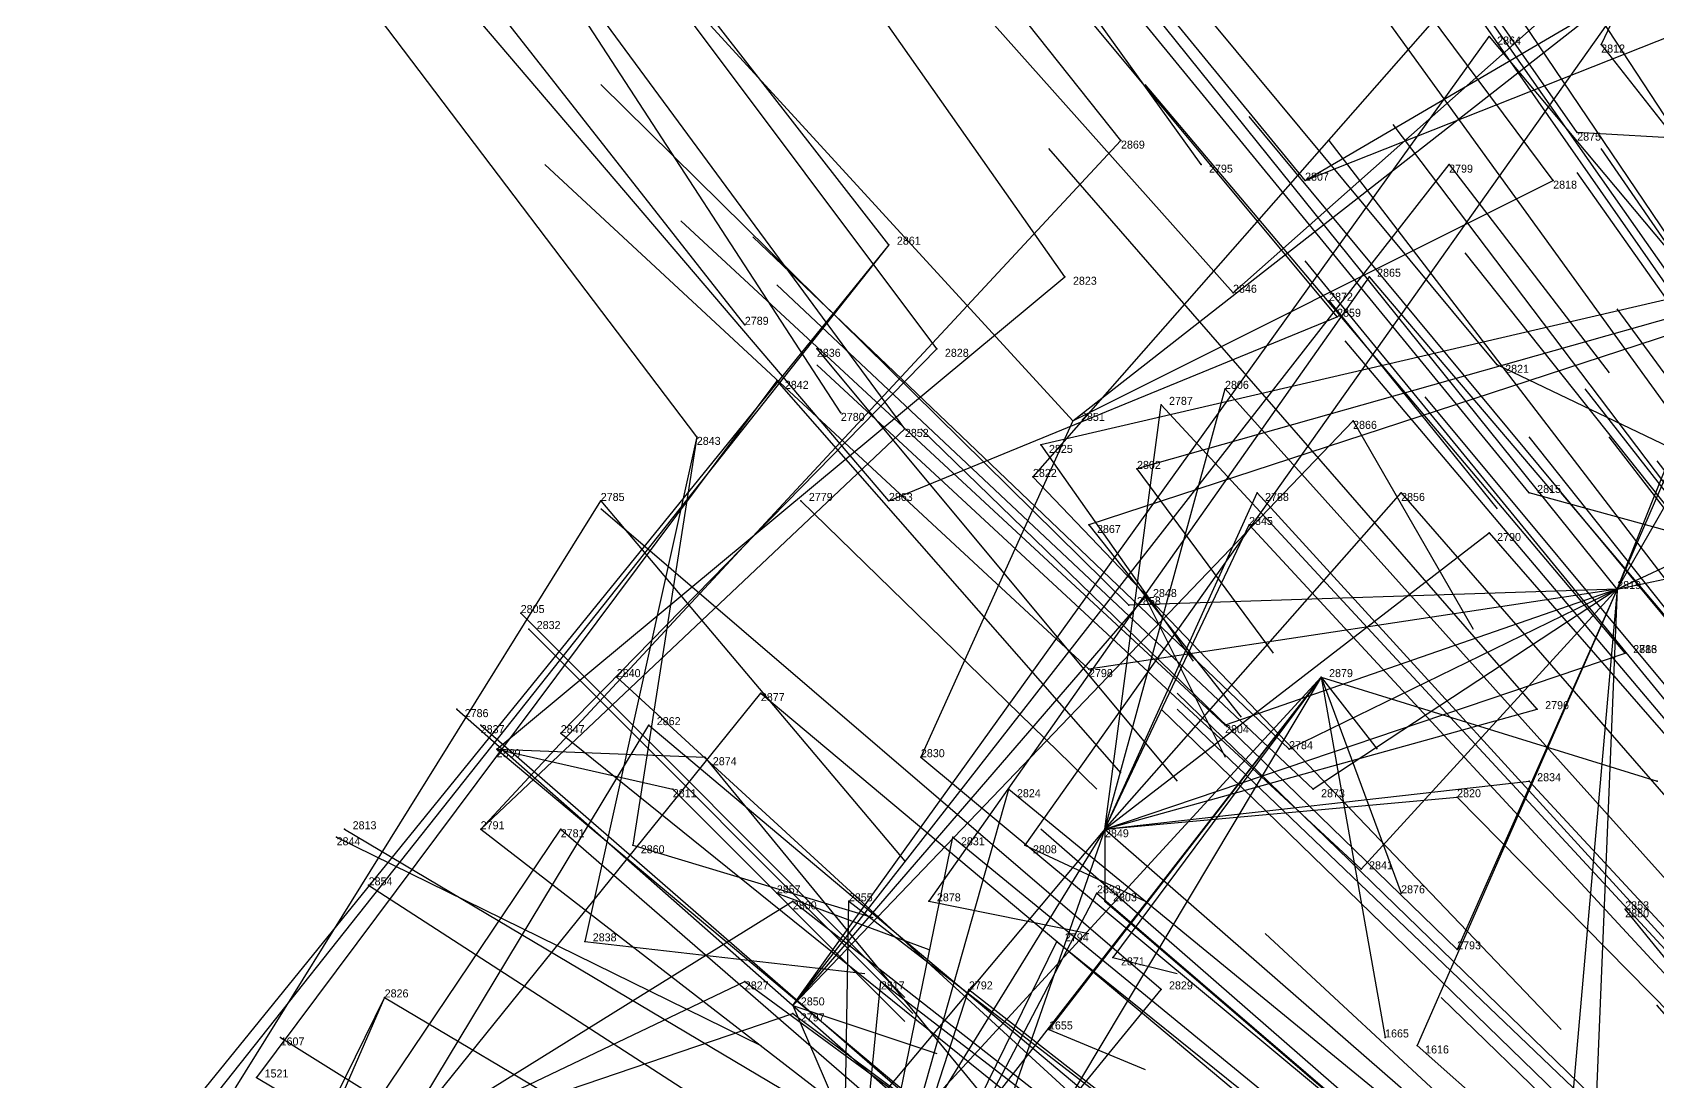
# Model space of a CAD drawing. Extents: x -0.5 to 0.59, y -0.5 to 0.58.
# Drawn here: x -0.452 to -0.249, y 0.2485 to 0.3795 of the extents above; entities that cross this region are included whole.
import ezdxf

# ---------------------------------------------------------------- set-up
doc = ezdxf.new("R2010")
doc.units = 0
for name, color, linetype in [('Facilities', 3, 'CONTINUOUS'), ('Facilities_lines', 3, 'CONTINUOUS'), ('Normals', 1, 'CONTINUOUS'), ('Source_points', 5, 'CONTINUOUS'), ('Text', 3, 'CONTINUOUS')]:
    doc.layers.add(name, color=color, linetype=linetype)

msp = doc.modelspace()

# ---------------------------------------------------------------- linework, layer by layer
at = {"layer": 'Facilities', "color": 3}
for p in [(-0.306, 0.363, -1.186), (-0.293, 0.361, -1.163), (-0.345, 0.353, -1.234), (-0.285, 0.349, -1.25), (-0.29, 0.346, -1.25), (-0.363, 0.343, -1.249), (-0.354, 0.34, -1.25), (-0.359, 0.336, -1.25), (-0.351, 0.332, -1.207), (-0.322, 0.331, -1.155), (-0.369, 0.329, -1.236), (-0.356, 0.321, -1.25), (-0.345, 0.321, -1.179), (-0.254, 0.31, -1.003), (-0.391, 0.307, -1.243), (-0.39, 0.305, -1.25), (-0.379, 0.299, -1.208), (-0.291, 0.299, -1.25), (-0.399, 0.295, -1.24), (-0.396, 0.293, -1.232), (-0.386, 0.292, -1.21), (-0.394, 0.29, -1.223), (-0.414, 0.279, -1.248), (-0.413, 0.28, -1.247), (-0.396, 0.28, -1.213), (-0.318, 0.28, -1.059), (-0.41, 0.273, -1.233), (-0.359, 0.272, -1.25), (-0.408, 0.259, -1.209), (-0.357, 0.258, -1.25), (-0.421, 0.254, -1.229)]:
    msp.add_point(p, dxfattribs=at)
at = {"layer": 'Facilities_lines', "color": 3}
for p, q in [((-0.231, 0.431, -1.224), (-0.256, 0.378, -1.25)), ((-0.232, 0.409, -1.177), (-0.302, 0.347, -1.152)), ((-0.255, 0.406, -1.199), (-0.327, 0.324, -1.152)), ((-0.293, 0.361, -1.163), (-0.223, 0.402, -1.151)), ((-0.322, 0.331, -1.155), (-0.244, 0.392, -1.154)), ((-0.25, 0.388, -1.25), (-0.328, 0.278, -1.25)), ((-0.293, 0.361, -1.163), (-0.245, 0.38, -1.13)), ((-0.357, 0.258, -1.25), (-0.27, 0.379, -1.25)), ((-0.254, 0.31, -1.003), (-0.219, 0.371, -1.076)), ((-0.254, 0.31, -1.003), (-0.23, 0.37, -1.089)), ((-0.396, 0.28, -1.213), (-0.316, 0.366, -1.209)), ((-0.173, 0.362, -1.003), (-0.259, 0.367, -1.123)), ((-0.357, 0.258, -1.25), (-0.275, 0.363, -1.25)), ((-0.322, 0.331, -1.155), (-0.262, 0.361, -1.115)), ((-0.254, 0.31, -1.003), (-0.232, 0.361, -1.074)), ((-0.201, 0.357, -1.25), (-0.326, 0.328, -1.25)), ((-0.201, 0.357, -1.25), (-0.32, 0.318, -1.25)), ((-0.201, 0.357, -1.25), (-0.314, 0.325, -1.25)), ((-0.345, 0.353, -1.234), (-0.433, 0.242, -1.241)), ((-0.345, 0.353, -1.234), (-0.431, 0.247, -1.242)), ((-0.394, 0.29, -1.223), (-0.323, 0.349, -1.25)), ((-0.285, 0.349, -1.25), (-0.34, 0.271, -1.25)), ((-0.345, 0.321, -1.179), (-0.289, 0.344, -1.125)), ((-0.386, 0.292, -1.21), (-0.339, 0.34, -1.199)), ((-0.196, 0.303, -0.902), (-0.269, 0.338, -1.079)), ((-0.254, 0.31, -1.003), (-0.194, 0.338, -0.975)), ((-0.359, 0.336, -1.25), (-0.424, 0.249, -1.229)), ((-0.318, 0.28, -1.059), (-0.303, 0.335, -1.13)), ((-0.318, 0.28, -1.059), (-0.311, 0.333, -1.139)), ((-0.357, 0.258, -1.25), (-0.287, 0.331, -1.25)), ((-0.322, 0.331, -1.155), (-0.341, 0.289, -1.119)), ((-0.396, 0.28, -1.213), (-0.343, 0.33, -1.189)), ((-0.369, 0.329, -1.236), (-0.383, 0.266, -1.25)), ((-0.369, 0.329, -1.236), (-0.377, 0.278, -1.25)), ((-0.254, 0.31, -1.003), (-0.192, 0.323, -0.939)), ((-0.452, 0.207, -1.242), (-0.381, 0.321, -1.247)), ((-0.318, 0.28, -1.059), (-0.299, 0.322, -1.098)), ((-0.318, 0.28, -1.059), (-0.281, 0.322, -1.068)), ((-0.196, 0.303, -0.902), (-0.265, 0.322, -1.042)), ((-0.318, 0.28, -1.059), (-0.3, 0.318, -1.093)), ((-0.318, 0.28, -1.059), (-0.27, 0.317, -1.041)), ((-0.357, 0.258, -1.25), (-0.313, 0.309, -1.25)), ((-0.254, 0.31, -1.003), (-0.32, 0.3, -1.096)), ((-0.254, 0.31, -1.003), (-0.315, 0.308, -1.101)), ((-0.254, 0.31, -1.003), (-0.303, 0.293, -1.054)), ((-0.254, 0.31, -1.003), (-0.295, 0.29, -1.035)), ((-0.254, 0.31, -1.003), (-0.292, 0.285, -1.019)), ((-0.254, 0.31, -1.003), (-0.286, 0.275, -0.992)), ((-0.254, 0.31, -1.003), (-0.279, 0.253, -0.94)), ((-0.254, 0.31, -1.003), (-0.274, 0.265, -0.954)), ((-0.254, 0.31, -1.003), (-0.26, 0.242, -0.887)), ((-0.254, 0.31, -1.003), (-0.257, 0.237, -0.873)), ((-0.318, 0.28, -1.059), (-0.253, 0.302, -0.985)), ((-0.318, 0.28, -1.059), (-0.253, 0.302, -0.985)), ((-0.291, 0.299, -1.25), (-0.368, 0.2, -1.25)), ((-0.291, 0.299, -1.25), (-0.355, 0.192, -1.25)), ((-0.291, 0.299, -1.25), (-0.348, 0.237, -1.25)), ((-0.291, 0.299, -1.25), (-0.325, 0.255, -1.25)), ((-0.291, 0.299, -1.25), (-0.317, 0.264, -1.25)), ((-0.291, 0.299, -1.25), (-0.283, 0.254, -1.25)), ((-0.291, 0.299, -1.25), (-0.249, 0.286, -1.25)), ((-0.291, 0.299, -1.25), (-0.281, 0.272, -1.25)), ((-0.407, 0.24, -1.181), (-0.361, 0.297, -1.169)), ((-0.318, 0.28, -1.059), (-0.264, 0.295, -0.99)), ((-0.407, 0.24, -1.181), (-0.375, 0.293, -1.19)), ((-0.394, 0.29, -1.223), (-0.372, 0.285, -1.25)), ((-0.394, 0.29, -1.223), (-0.368, 0.289, -1.25)), ((-0.351, 0.211, -1.025), (-0.33, 0.285, -1.089)), ((-0.318, 0.28, -1.059), (-0.265, 0.286, -0.975)), ((-0.318, 0.28, -1.059), (-0.274, 0.284, -0.987)), ((-0.417, 0.234, -1.196), (-0.386, 0.28, -1.192)), ((-0.318, 0.28, -1.059), (-0.365, 0.224, -1.07)), ((-0.351, 0.211, -1.025), (-0.337, 0.279, -1.093)), ((-0.318, 0.28, -1.059), (-0.344, 0.238, -1.046)), ((-0.318, 0.28, -1.059), (-0.339, 0.22, -1.01)), ((-0.318, 0.28, -1.059), (-0.318, 0.271, -1.045)), ((-0.407, 0.24, -1.181), (-0.357, 0.271, -1.121)), ((-0.351, 0.211, -1.025), (-0.319, 0.272, -1.049)), ((-0.351, 0.211, -1.025), (-0.35, 0.271, -1.108)), ((-0.151, 0.145, -1.25), (-0.253, 0.27, -1.25)), ((-0.151, 0.145, -1.25), (-0.253, 0.27, -1.25)), ((-0.351, 0.211, -1.025), (-0.324, 0.266, -1.047)), ((-0.407, 0.24, -1.181), (-0.363, 0.261, -1.118)), ((-0.351, 0.211, -1.025), (-0.346, 0.261, -1.083)), ((-0.351, 0.211, -1.025), (-0.335, 0.26, -1.061)), ((-0.351, 0.211, -1.025), (-0.311, 0.26, -1.014)), ((-0.408, 0.259, -1.209), (-0.443, 0.179, -1.194)), ((-0.408, 0.259, -1.209), (-0.441, 0.192, -1.201)), ((-0.357, 0.258, -1.25), (-0.335, 0.207, -1.25)), ((-0.151, 0.145, -1.25), (-0.249, 0.258, -1.25)), ((-0.407, 0.24, -1.181), (-0.357, 0.257, -1.099))]:
    msp.add_line(p, q, dxfattribs=at)
at = {"layer": 'Normals', "color": 1}
for p, q in [((-0.316, 0.366, -1.209), (-0.378, 0.444, -1.209)), ((-0.306, 0.363, -1.186), (-0.364, 0.444, -1.179)), ((-0.259, 0.367, -1.123), (-0.312, 0.443, -1.085)), ((-0.293, 0.361, -1.163), (-0.356, 0.438, -1.15)), ((-0.262, 0.361, -1.115), (-0.317, 0.435, -1.077)), ((-0.345, 0.353, -1.234), (-0.405, 0.43, -1.255)), ((-0.302, 0.347, -1.152), (-0.368, 0.421, -1.132)), ((-0.339, 0.34, -1.199), (-0.399, 0.42, -1.202)), ((-0.243, 0.341, -1.046), (-0.296, 0.417, -1.009)), ((-0.351, 0.332, -1.207), (-0.405, 0.415, -1.222)), ((-0.289, 0.344, -1.125), (-0.349, 0.416, -1.087)), ((-0.323, 0.349, -1.25), (-0.368, 0.413, -1.312)), ((-0.343, 0.33, -1.189), (-0.402, 0.41, -1.187)), ((-0.269, 0.338, -1.079), (-0.328, 0.409, -1.043)), ((-0.363, 0.343, -1.249), (-0.414, 0.408, -1.305)), ((-0.322, 0.331, -1.155), (-0.388, 0.403, -1.131)), ((-0.24, 0.322, -1.004), (-0.295, 0.398, -0.968)), ((-0.345, 0.321, -1.179), (-0.409, 0.396, -1.163)), ((-0.224, 0.319, -0.974), (-0.276, 0.396, -0.939)), ((-0.369, 0.329, -1.236), (-0.419, 0.395, -1.292)), ((-0.265, 0.322, -1.042), (-0.324, 0.394, -1.005)), ((-0.214, 0.317, -0.956), (-0.265, 0.395, -0.92)), ((-0.22, 0.31, -0.952), (-0.274, 0.387, -0.915)), ((-0.254, 0.31, -1.003), (-0.312, 0.382, -0.965)), ((-0.27, 0.379, -1.25), (-0.239, 0.342, -1.162)), ((-0.256, 0.378, -1.25), (-0.227, 0.341, -1.162)), ((-0.315, 0.308, -1.101), (-0.381, 0.373, -1.064)), ((-0.253, 0.302, -0.985), (-0.313, 0.373, -0.947)), ((-0.253, 0.302, -0.985), (-0.313, 0.373, -0.947)), ((-0.241, 0.298, -0.958), (-0.3, 0.369, -0.92)), ((-0.226, 0.294, -0.927), (-0.282, 0.368, -0.89)), ((-0.234, 0.293, -0.937), (-0.29, 0.366, -0.899)), ((-0.264, 0.295, -0.99), (-0.325, 0.365, -0.952)), ((-0.203, 0.288, -0.881), (-0.256, 0.365, -0.844)), ((-0.32, 0.3, -1.096), (-0.388, 0.363, -1.059)), ((-0.275, 0.363, -1.25), (-0.255, 0.337, -1.156)), ((-0.206, 0.287, -0.882), (-0.259, 0.362, -0.845)), ((-0.303, 0.293, -1.054), (-0.371, 0.356, -1.016)), ((-0.295, 0.29, -1.035), (-0.362, 0.354, -0.997)), ((-0.215, 0.279, -0.881), (-0.273, 0.352, -0.845)), ((-0.234, 0.279, -0.912), (-0.293, 0.351, -0.875)), ((-0.292, 0.285, -1.019), (-0.359, 0.348, -0.98)), ((-0.285, 0.349, -1.25), (-0.262, 0.322, -1.157)), ((-0.29, 0.346, -1.25), (-0.269, 0.32, -1.156)), ((-0.199, 0.27, -0.838), (-0.254, 0.345, -0.802)), ((-0.354, 0.34, -1.25), (-0.309, 0.286, -1.179)), ((-0.228, 0.27, -0.882), (-0.288, 0.341, -0.846)), ((-0.286, 0.275, -0.992), (-0.354, 0.338, -0.954)), ((-0.359, 0.336, -1.25), (-0.316, 0.287, -1.174)), ((-0.311, 0.333, -1.139), (-0.248, 0.265, -1.176)), ((-0.303, 0.335, -1.13), (-0.241, 0.266, -1.167)), ((-0.218, 0.262, -0.853), (-0.278, 0.334, -0.817)), ((-0.201, 0.262, -0.825), (-0.258, 0.335, -0.788)), ((-0.287, 0.331, -1.25), (-0.272, 0.305, -1.155)), ((-0.274, 0.265, -0.954), (-0.341, 0.33, -0.917)), ((-0.207, 0.256, -0.823), (-0.265, 0.329, -0.787)), ((-0.198, 0.255, -0.808), (-0.255, 0.329, -0.771)), ((-0.326, 0.328, -1.25), (-0.307, 0.301, -1.155)), ((-0.314, 0.325, -1.25), (-0.297, 0.302, -1.154)), ((-0.193, 0.253, -0.794), (-0.249, 0.326, -0.757)), ((-0.327, 0.324, -1.152), (-0.261, 0.255, -1.18)), ((-0.381, 0.321, -1.247), (-0.343, 0.276, -1.166)), ((-0.356, 0.321, -1.25), (-0.319, 0.285, -1.164)), ((-0.299, 0.322, -1.098), (-0.236, 0.253, -1.135)), ((-0.281, 0.322, -1.068), (-0.22, 0.252, -1.104)), ((-0.201, 0.251, -0.804), (-0.261, 0.322, -0.767)), ((-0.311, 0.26, -1.014), (-0.381, 0.32, -0.976)), ((-0.32, 0.318, -1.25), (-0.301, 0.294, -1.155)), ((-0.3, 0.318, -1.093), (-0.237, 0.25, -1.131)), ((-0.27, 0.317, -1.041), (-0.209, 0.247, -1.078)), ((-0.313, 0.309, -1.25), (-0.303, 0.289, -1.153)), ((-0.391, 0.307, -1.243), (-0.343, 0.259, -1.17)), ((-0.39, 0.305, -1.25), (-0.342, 0.257, -1.177)), ((-0.379, 0.299, -1.208), (-0.307, 0.233, -1.19)), ((-0.291, 0.299, -1.25), (-0.284, 0.29, -1.151)), ((-0.361, 0.297, -1.169), (-0.287, 0.235, -1.195)), ((-0.242, 0.232, -0.838), (-0.309, 0.297, -0.801)), ((-0.399, 0.295, -1.24), (-0.332, 0.236, -1.193)), ((-0.244, 0.23, -0.839), (-0.311, 0.295, -0.802)), ((-0.242, 0.231, -0.837), (-0.309, 0.295, -0.8)), ((-0.396, 0.293, -1.232), (-0.335, 0.24, -1.173)), ((-0.375, 0.293, -1.19), (-0.3, 0.23, -1.209)), ((-0.386, 0.292, -1.21), (-0.309, 0.23, -1.199)), ((-0.394, 0.29, -1.223), (-0.32, 0.228, -1.198)), ((-0.368, 0.289, -1.25), (-0.331, 0.244, -1.169)), ((-0.341, 0.289, -1.119), (-0.27, 0.23, -1.155)), ((-0.372, 0.285, -1.25), (-0.343, 0.256, -1.159)), ((-0.33, 0.285, -1.089), (-0.258, 0.226, -1.126)), ((-0.265, 0.286, -0.975), (-0.202, 0.218, -1.013)), ((-0.249, 0.286, -1.25), (-0.249, 0.286, -1.15)), ((-0.274, 0.284, -0.987), (-0.21, 0.219, -1.026)), ((-0.414, 0.279, -1.248), (-0.361, 0.253, -1.167)), ((-0.413, 0.28, -1.247), (-0.349, 0.242, -1.18)), ((-0.396, 0.28, -1.213), (-0.317, 0.219, -1.219)), ((-0.386, 0.28, -1.192), (-0.311, 0.215, -1.208)), ((-0.337, 0.279, -1.093), (-0.265, 0.22, -1.13)), ((-0.256, 0.219, -0.843), (-0.326, 0.28, -0.805)), ((-0.318, 0.28, -1.059), (-0.248, 0.219, -1.096)), ((-0.377, 0.278, -1.25), (-0.347, 0.269, -1.155)), ((-0.328, 0.278, -1.25), (-0.313, 0.271, -1.151)), ((-0.41, 0.273, -1.233), (-0.328, 0.22, -1.217)), ((-0.359, 0.272, -1.25), (-0.34, 0.265, -1.152)), ((-0.357, 0.271, -1.121), (-0.284, 0.214, -1.158)), ((-0.35, 0.271, -1.108), (-0.276, 0.214, -1.144)), ((-0.34, 0.271, -1.25), (-0.32, 0.267, -1.152)), ((-0.319, 0.272, -1.049), (-0.249, 0.212, -1.087)), ((-0.318, 0.271, -1.045), (-0.248, 0.211, -1.083)), ((-0.281, 0.272, -1.25), (-0.281, 0.272, -1.15)), ((-0.253, 0.27, -1.25), (-0.253, 0.27, -1.15)), ((-0.253, 0.27, -1.25), (-0.253, 0.27, -1.15)), ((-0.383, 0.266, -1.25), (-0.348, 0.262, -1.156)), ((-0.324, 0.266, -1.047), (-0.252, 0.208, -1.085)), ((-0.23, 0.204, -0.769), (-0.298, 0.267, -0.731)), ((-0.317, 0.264, -1.25), (-0.309, 0.262, -1.15)), ((-0.363, 0.261, -1.118), (-0.288, 0.206, -1.155)), ((-0.346, 0.261, -1.083), (-0.272, 0.204, -1.12)), ((-0.335, 0.26, -1.061), (-0.262, 0.203, -1.099)), ((-0.408, 0.259, -1.209), (-0.322, 0.208, -1.21)), ((-0.357, 0.258, -1.25), (-0.339, 0.252, -1.152)), ((-0.209, 0.194, -0.712), (-0.276, 0.259, -0.676)), ((-0.249, 0.258, -1.25), (-0.249, 0.258, -1.15)), ((-0.357, 0.257, -1.099), (-0.282, 0.201, -1.136)), ((-0.421, 0.254, -1.229), (-0.336, 0.201, -1.229)), ((-0.325, 0.255, -1.25), (-0.313, 0.25, -1.151)), ((-0.283, 0.254, -1.25), (-0.283, 0.254, -1.15)), ((-0.279, 0.253, -0.94), (-0.209, 0.191, -0.977)), ((-0.424, 0.249, -1.229), (-0.338, 0.198, -1.239))]:
    msp.add_line(p, q, dxfattribs=at)
at = {"layer": 'Source_points', "color": 5}
for p in [(-0.27, 0.379, -1.25), (-0.256, 0.378, -1.25), (-0.316, 0.366, -1.209), (-0.259, 0.367, -1.123), (-0.275, 0.363, -1.25), (-0.262, 0.361, -1.115), (-0.323, 0.349, -1.25), (-0.302, 0.347, -1.152), (-0.289, 0.344, -1.125), (-0.339, 0.34, -1.199), (-0.269, 0.338, -1.079), (-0.311, 0.333, -1.139), (-0.303, 0.335, -1.13), (-0.287, 0.331, -1.25), (-0.343, 0.33, -1.189), (-0.326, 0.328, -1.25), (-0.314, 0.325, -1.25), (-0.327, 0.324, -1.152), (-0.381, 0.321, -1.247), (-0.299, 0.322, -1.098), (-0.281, 0.322, -1.068), (-0.265, 0.322, -1.042), (-0.32, 0.318, -1.25), (-0.3, 0.318, -1.093), (-0.27, 0.317, -1.041), (-0.313, 0.309, -1.25), (-0.315, 0.308, -1.101), (-0.253, 0.302, -0.985), (-0.253, 0.302, -0.985), (-0.32, 0.3, -1.096), (-0.361, 0.297, -1.169), (-0.264, 0.295, -0.99), (-0.375, 0.293, -1.19), (-0.303, 0.293, -1.054), (-0.368, 0.289, -1.25), (-0.341, 0.289, -1.119), (-0.295, 0.29, -1.035), (-0.372, 0.285, -1.25), (-0.33, 0.285, -1.089), (-0.292, 0.285, -1.019), (-0.265, 0.286, -0.975), (-0.249, 0.286, -1.25), (-0.274, 0.284, -0.987), (-0.386, 0.28, -1.192), (-0.337, 0.279, -1.093), (-0.377, 0.278, -1.25), (-0.328, 0.278, -1.25), (-0.286, 0.275, -0.992), (-0.357, 0.271, -1.121), (-0.35, 0.271, -1.108), (-0.34, 0.271, -1.25), (-0.319, 0.272, -1.049), (-0.318, 0.271, -1.045), (-0.281, 0.272, -1.25), (-0.253, 0.27, -1.25), (-0.253, 0.27, -1.25), (-0.383, 0.266, -1.25), (-0.324, 0.266, -1.047), (-0.317, 0.264, -1.25), (-0.274, 0.265, -0.954), (-0.363, 0.261, -1.118), (-0.346, 0.261, -1.083), (-0.335, 0.26, -1.061), (-0.311, 0.26, -1.014), (-0.249, 0.258, -1.25), (-0.357, 0.257, -1.099), (-0.325, 0.255, -1.25), (-0.283, 0.254, -1.25), (-0.279, 0.253, -0.94), (-0.424, 0.249, -1.229)]:
    msp.add_point(p, dxfattribs=at)

# ---------------------------------------------------------------- texts
at = {"layer": 'Text', "color": 3}
for s, p in [('2864', (-0.269, 0.378, -1.25)), ('2812', (-0.256, 0.377, -1.25)), ('2869', (-0.316, 0.365, -1.209)), ('2875', (-0.259, 0.366, -1.123)), ('2795', (-0.305, 0.362, -1.186)), ('2807', (-0.293, 0.361, -1.163)), ('2799', (-0.275, 0.362, -1.25)), ('2818', (-0.262, 0.36, -1.115)), ('2861', (-0.344, 0.353, -1.234)), ('2865', (-0.284, 0.349, -1.25)), ('2823', (-0.322, 0.348, -1.25)), ('2846', (-0.302, 0.347, -1.152)), ('2872', (-0.29, 0.346, -1.25)), ('2789', (-0.363, 0.343, -1.249)), ('2859', (-0.289, 0.344, -1.125)), ('2836', (-0.354, 0.339, -1.25)), ('2828', (-0.338, 0.339, -1.199)), ('2821', (-0.268, 0.337, -1.079)), ('2842', (-0.358, 0.335, -1.25)), ('2806', (-0.303, 0.335, -1.13)), ('2787', (-0.31, 0.333, -1.139)), ('2780', (-0.351, 0.331, -1.207)), ('2851', (-0.321, 0.331, -1.155)), ('2866', (-0.287, 0.33, -1.25)), ('2843', (-0.369, 0.328, -1.236)), ('2852', (-0.343, 0.329, -1.189)), ('2825', (-0.325, 0.327, -1.25)), ('2822', (-0.327, 0.324, -1.152)), ('2802', (-0.314, 0.325, -1.25)), ('2815', (-0.264, 0.322, -1.042)), ('2785', (-0.381, 0.321, -1.247)), ('2779', (-0.355, 0.321, -1.25)), ('2863', (-0.345, 0.321, -1.179)), ('2788', (-0.298, 0.321, -1.098)), ('2856', (-0.281, 0.321, -1.068)), ('2845', (-0.3, 0.318, -1.093)), ('2867', (-0.319, 0.317, -1.25)), ('2790', (-0.269, 0.316, -1.041)), ('2819', (-0.254, 0.31, -1.003)), ('2858', (-0.314, 0.308, -1.101)), ('2848', (-0.312, 0.309, -1.25)), ('2805', (-0.391, 0.307, -1.243)), ('2832', (-0.389, 0.305, -1.25)), ('2783', (-0.252, 0.302, -0.985)), ('2816', (-0.252, 0.302, -0.985)), ('2840', (-0.379, 0.299, -1.208)), ('2798', (-0.32, 0.299, -1.096)), ('2879', (-0.29, 0.299, -1.25)), ('2877', (-0.361, 0.296, -1.169)), ('2786', (-0.398, 0.294, -1.24)), ('2796', (-0.263, 0.295, -0.99)), ('2837', (-0.396, 0.292, -1.232)), ('2847', (-0.386, 0.292, -1.21)), ('2862', (-0.374, 0.293, -1.19)), ('2804', (-0.303, 0.292, -1.054)), ('2784', (-0.295, 0.29, -1.035)), ('2839', (-0.394, 0.289, -1.223)), ('2874', (-0.367, 0.288, -1.25)), ('2830', (-0.341, 0.289, -1.119)), ('2834', (-0.264, 0.286, -0.975)), ('2811', (-0.372, 0.284, -1.25)), ('2824', (-0.329, 0.284, -1.089)), ('2873', (-0.291, 0.284, -1.019)), ('2820', (-0.274, 0.284, -0.987)), ('2813', (-0.412, 0.28, -1.247)), ('2791', (-0.396, 0.28, -1.213)), ('2844', (-0.414, 0.278, -1.248)), ('2781', (-0.386, 0.279, -1.192)), ('2831', (-0.336, 0.278, -1.093)), ('2849', (-0.318, 0.279, -1.059)), ('2860', (-0.376, 0.277, -1.25)), ('2808', (-0.327, 0.277, -1.25)), ('2841', (-0.285, 0.275, -0.992)), ('2854', (-0.41, 0.273, -1.233)), ('2857', (-0.359, 0.272, -1.25)), ('2833', (-0.319, 0.272, -1.049)), ('2876', (-0.281, 0.272, -1.25)), ('2800', (-0.357, 0.27, -1.121)), ('2855', (-0.35, 0.271, -1.108)), ('2878', (-0.339, 0.271, -1.25)), ('2803', (-0.317, 0.271, -1.045)), ('2853', (-0.253, 0.27, -1.25)), ('2880', (-0.253, 0.269, -1.25)), ('2838', (-0.382, 0.266, -1.25)), ('2794', (-0.323, 0.266, -1.047)), ('2793', (-0.274, 0.265, -0.954)), ('2871', (-0.316, 0.263, -1.25)), ('2826', (-0.408, 0.259, -1.209)), ('2827', (-0.363, 0.26, -1.118)), ('2817', (-0.346, 0.26, -1.083)), ('2792', (-0.335, 0.26, -1.061)), ('2829', (-0.31, 0.26, -1.014)), ('2850', (-0.356, 0.258, -1.25)), ('2797', (-0.356, 0.256, -1.099)), ('1655', (-0.325, 0.255, -1.25)), ('1607', (-0.421, 0.253, -1.229)), ('1665', (-0.283, 0.254, -1.25)), ('1616', (-0.278, 0.252, -0.94)), ('1521', (-0.423, 0.249, -1.229))]:
    msp.add_text(s, height=0.001, dxfattribs=at).set_placement(p)

doc.saveas('drawing.dxf')
